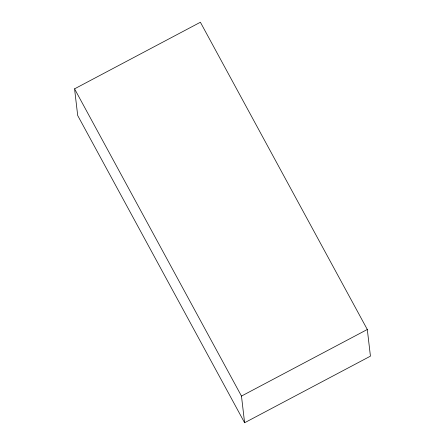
<?xml version="1.0" encoding="UTF-8"?>
<svg xmlns="http://www.w3.org/2000/svg" width="445" height="445" viewBox="0 0 445 445"><rect width="100%" height="100%" fill="white"/><g stroke="black" fill="none" stroke-linecap="round" stroke-linejoin="round"><path stroke-width="0.67" d="M74.565 88.844L200.395 22.25L367.303 329.489L370.435 356.156L244.605 422.75L77.697 115.511L74.565 88.844L241.474 396.083L244.605 422.75M241.474 396.083L367.303 329.489"/></g></svg>
